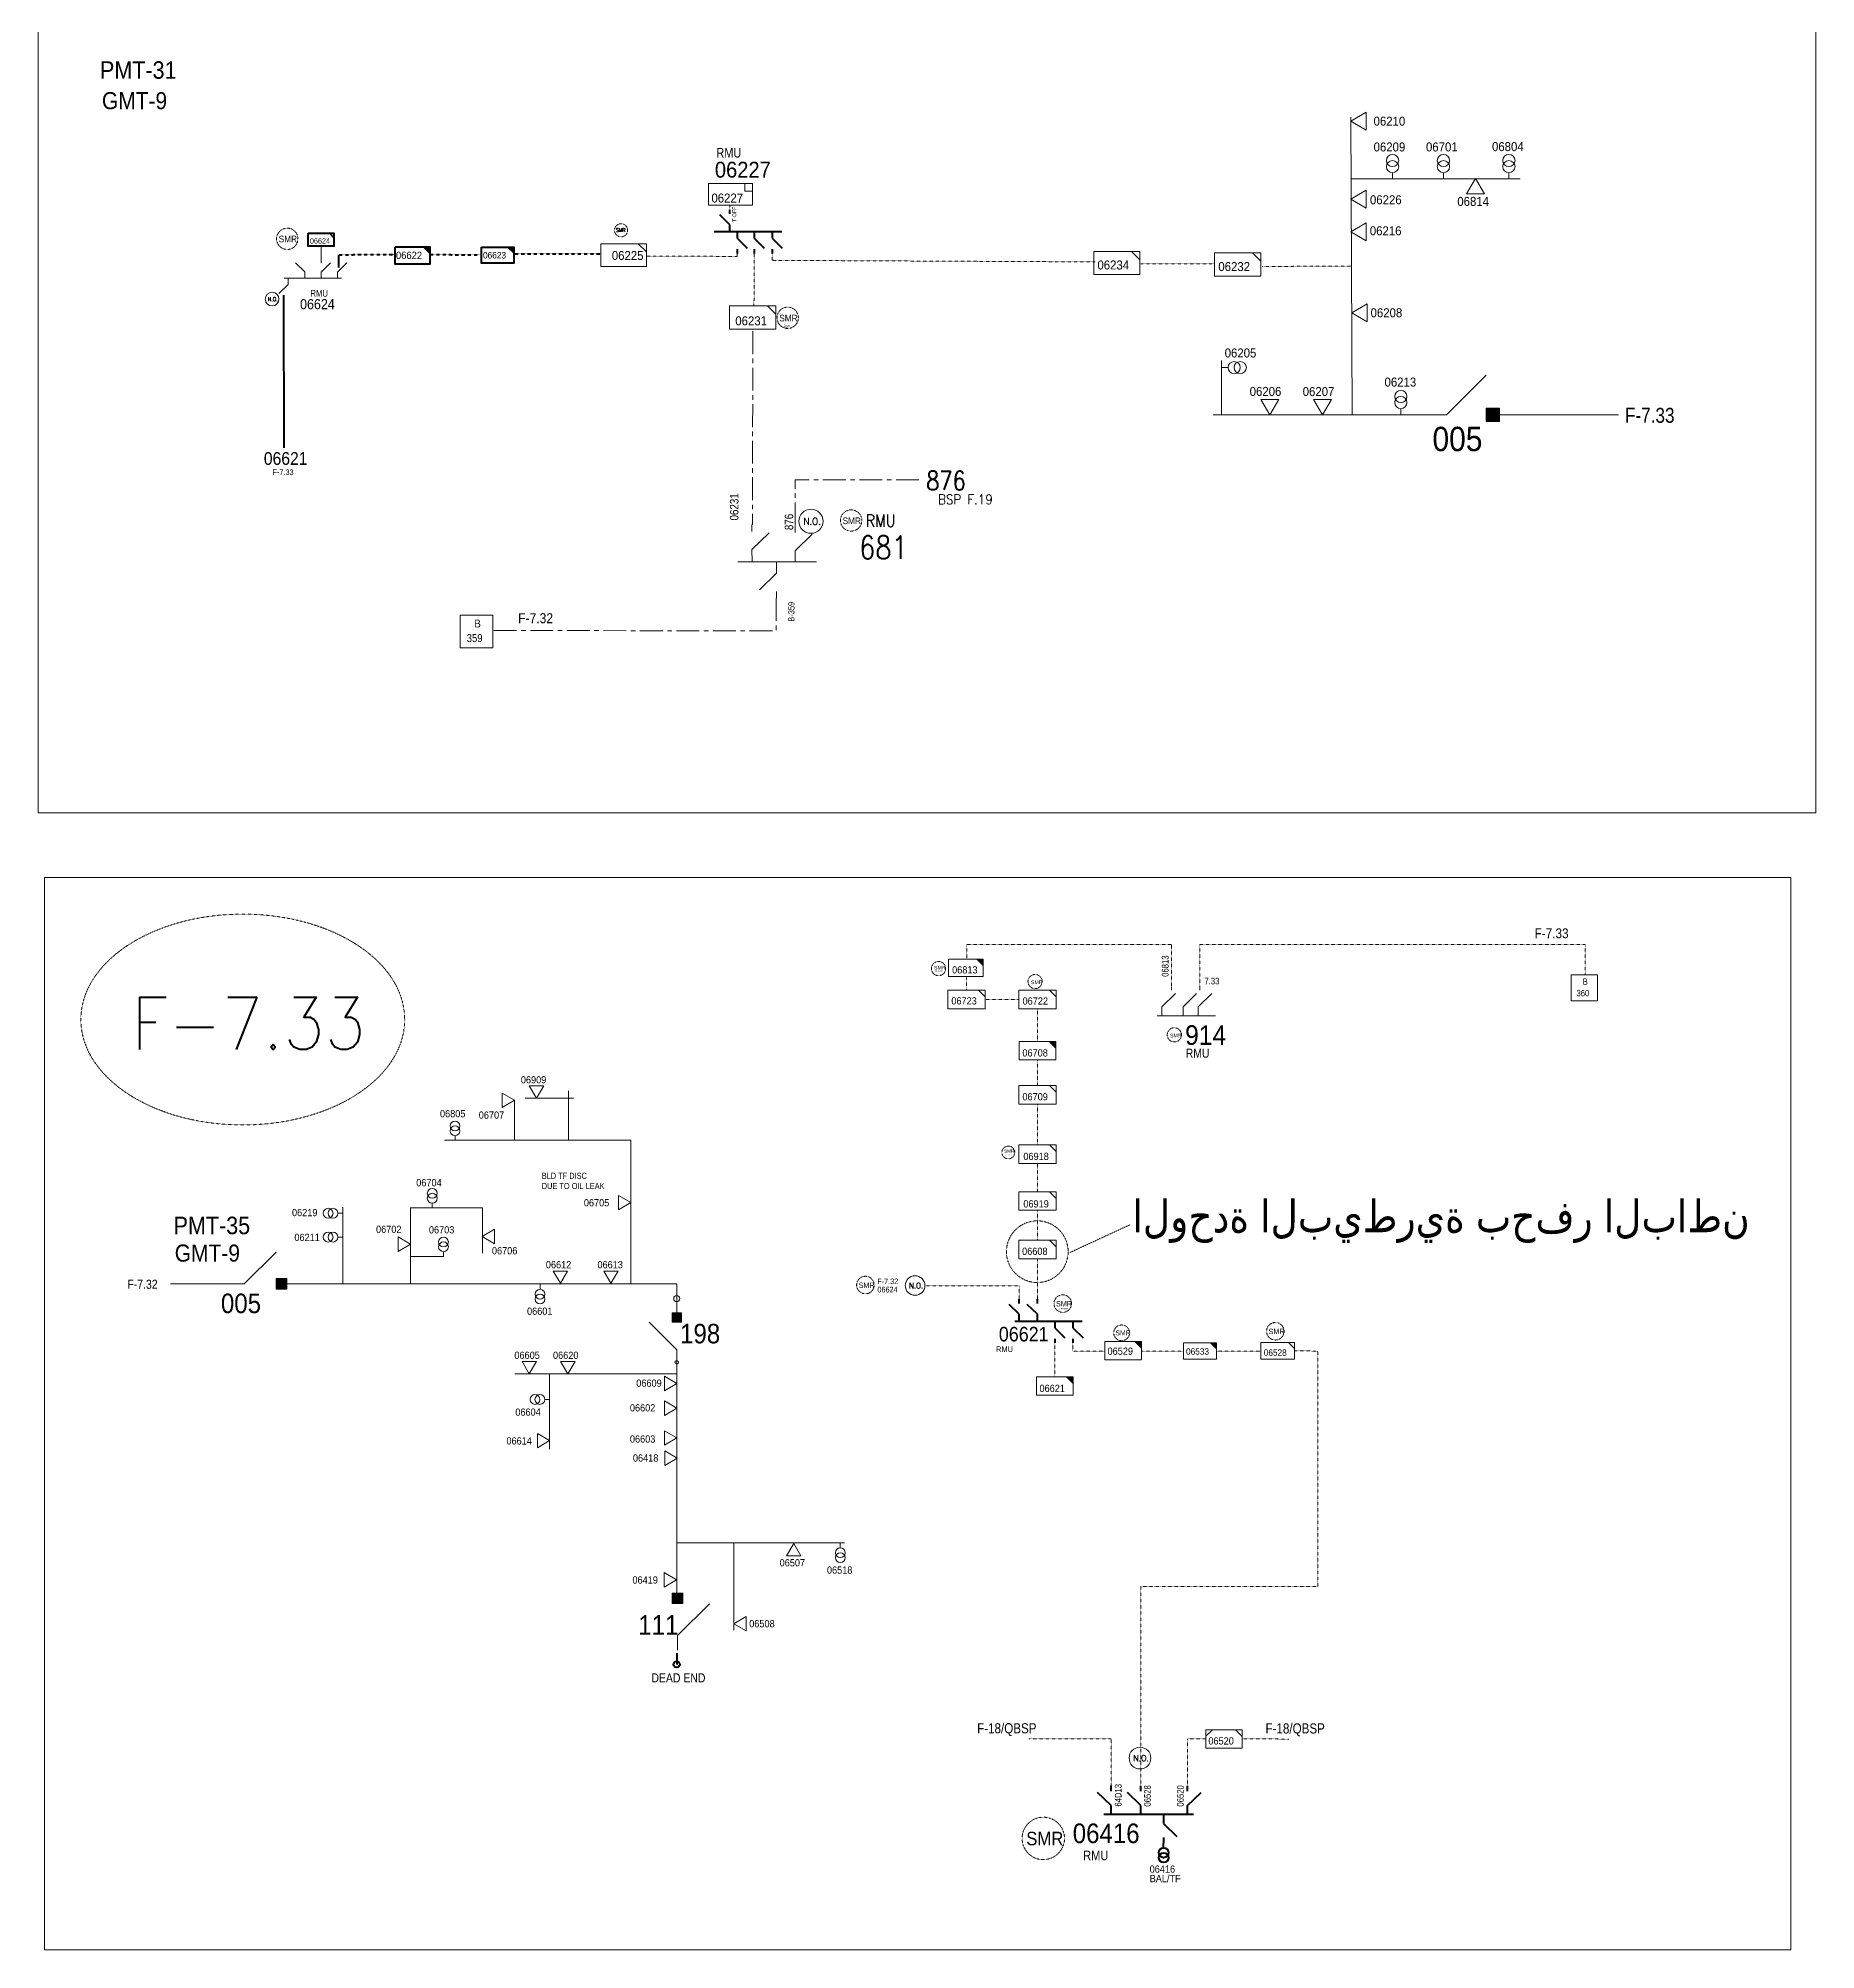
# Model space of a CAD drawing. Header units: metres. Extents: x 65984 to 144644, y -19036 to 23726.
# Drawn here: x 99473 to 100596, y -9809 to -8601 of the extents above; entities that cross this region are included whole.
import ezdxf
from ezdxf.enums import TextEntityAlignment as Align

# ---------------------------------------------------------------- set-up
doc = ezdxf.new("R2010")
doc.units = ezdxf.units.M
doc.header["$MEASUREMENT"] = 0
doc.linetypes.add('( Center )', pattern=[2, 1.25, -0.25, 0.25, -0.25])
doc.linetypes.add('DGN Style 3', pattern=[0.013877, 0, -0.013877])
doc.layers.get('0').update_dxf_attribs({"color": 95, "lineweight": 40})
for name, color, linetype, lineweight in [('ABS', 7, 'Continuous', 40), ('ABS NUMBER', 112, 'Continuous', 30), ('d_eos', 111, 'Continuous', 40), ('d_eos no', 121, 'Continuous', 40), ('d_oh branch', 94, 'Continuous', 40), ('d_switch', 95, 'Continuous', 40), ('d_tf', 1, 'Continuous', 40), ('d_tf no', 6, 'Continuous', 40), ('d_tf_200', 1, 'Continuous', 40), ('d_ug cable', 95, 'Continuous', 40), ('d_unit sub', 7, 'Continuous', 40), ('FDR  1  16', 234, 'Continuous', 40), ('fedr no', 95, 'Continuous', 40), ('GRID STATION  04', 7, 'Continuous', 40), ('Level 37', 7, 'Continuous', 0), ('O H MAIN FEEDER', 4, 'Continuous', 100), ('SW N O', 114, 'Continuous', 30)]:
    doc.layers.add(name, color=color, linetype=linetype, lineweight=lineweight)
doc.styles.add('NASKHF', font='naskhf.shx', dxfattribs={"height": 8})
doc.styles.add('Style-Arial', font='arial.ttf')
doc.styles.add('Style-ENGINEERING', font='ENGINEERING.shx')
doc.styles.add('Style-msdefault', font='msdefault.shx')
doc.styles.add('Style-simplex', font='simplex.shx')
doc.styles.add('Style-STANDARD', font='STANDARD.shx')

# ---------------------------------------------------------------- blocks, each defined once
blk = doc.blocks.new('TF_8')
at = {"color": 0, "linetype": 'ByBlock', "lineweight": -2}
blk.add_line((6.3, 4.95), (9.9, 1.35), dxfattribs=at)
blk.add_3dface([(-10.1, 4.95), (9.9, 4.95), (9.9, -5.05), (-10.1, -5.05)], dxfattribs=at)
blk = doc.blocks.new('TFU_102')
at = {"layer": 'd_tf_200', "color": 30, "linetype": 'Continuous', "lineweight": 13}
blk.add_line((0, 10), (0, 0), dxfattribs=at)
for centre in [(0, 30), (0, 20)]:
    blk.add_circle(centre, 10, dxfattribs=at)
blk = doc.blocks.new('TF3')
at = {"color": 0, "linetype": 'ByBlock', "lineweight": -2}
for p, q in [((11.3, 9), (18.3, 9)), ((18.3, 9), (18.3, 2))]:
    blk.add_line(p, q, dxfattribs=at)
at = {"color": 0, "linetype": 'ByBlock', "lineweight": -2, "flags": 128}
blk.add_lwpolyline([(18.3, 2), (11.3, 2), (11.3, 9)], dxfattribs=at)
at = {"color": 0, "linetype": 'ByBlock', "lineweight": -2}
blk.add_3dface([(-21.7, 9), (18.3, 9), (18.3, -11), (-21.7, -11)], dxfattribs=at)
blk = doc.blocks.new('ABS2_1_1')
at = {"color": 0, "linetype": 'ByBlock', "lineweight": -2, "ltscale": 500}
for q in [(-29900, 43500), (0, 0)]:
    blk.add_line((0, 13600), q, dxfattribs=at)
at = {"color": 0, "linetype": 'ByBlock', "lineweight": -2, "ltscale": 500, "flags": 128}
for points in [[(5000, 43600), (-5000, 43600), (-5000, 53600), (5000, 53600)], [(3791, 49653), (3791, 49653), (3791, 49653)]]:
    blk.add_lwpolyline(points, close=True, dxfattribs=at)
at = {"color": 0, "linetype": 'ByBlock', "lineweight": -2, "ltscale": 500}
for points in [[(5000, 43600), (-5000, 43600), (5000, 53600), (-5000, 53600)], [(3791, 49653), (3791, 49653), (3791, 49653)]]:
    blk.add_solid(points, dxfattribs=at)
blk = doc.blocks.new('TRA1_1059')
at = {"layer": 'd_tf', "color": 30, "linetype": 'Continuous', "lineweight": 13, "ltscale": 0.000522585, "extrusion": (0, 0, -1), "flags": 128}
blk.add_lwpolyline([(-10, -17), (0, 0), (10, -17)], close=True, dxfattribs=at)
blk = doc.blocks.new('TRA1_1058')
at = {"layer": 'd_tf', "color": 30, "linetype": 'Continuous', "lineweight": 13, "ltscale": 0.000522585, "xscale": 1.000046566207834, "yscale": 1.000046566207834, "zscale": 1.000046566207834, "rotation": 180}
blk.add_blockref('TRA1_1059', (0, 0), dxfattribs=at)
blk = doc.blocks.new('TRA1_1061')
at = {"layer": 'd_tf', "color": 30, "linetype": 'Continuous', "lineweight": 13, "ltscale": 0.000522798, "flags": 128}
blk.add_lwpolyline([(10.1, -17), (0.1, 0), (-9.9, -17)], close=True, dxfattribs=at)
blk = doc.blocks.new('TRA1_1060')
at = {"layer": 'd_tf', "color": 30, "linetype": 'Continuous', "lineweight": 13, "ltscale": 0.000522798, "xscale": 1.000046566207833, "yscale": 1.000046566207833, "zscale": 1.000046566207833, "rotation": 180}
blk.add_blockref('TRA1_1061', (0, 0), dxfattribs=at)
blk = doc.blocks.new('TFU_105')
at = {"layer": 'd_tf_200', "color": 98, "linetype": 'Continuous', "lineweight": 13}
blk.add_line((0, 10), (0, 0), dxfattribs=at)
for centre in [(0, 30), (0, 20)]:
    blk.add_circle(centre, 10, dxfattribs=at)
blk = doc.blocks.new('exist.us-1000kva')
at = {"color": 0, "linetype": 'ByBlock', "lineweight": -2, "flags": 128}
blk.add_lwpolyline([(40, 12.9), (32.8, 20), (40, 20)], close=True, dxfattribs=at)
at = {"color": 0, "linetype": 'ByBlock', "lineweight": -2, "extrusion": (0, 0, -1)}
blk.add_solid([(-40, 12.9), (-32.8, 20), (-40, 20)], dxfattribs=at)
at = {"color": 0, "linetype": 'ByBlock', "lineweight": -2, "xscale": 2, "yscale": 2}
blk.add_blockref('TF_8', (20.2, 10.1), dxfattribs=at)
blk = doc.blocks.new('TFU_158')
at = {"layer": 'd_tf_200', "color": 2, "linetype": 'Continuous', "lineweight": 53}
blk.add_line((0, 10), (0, 0), dxfattribs=at)
at = {"layer": 'd_tf_200', "color": 2, "linetype": 'Continuous', "lineweight": 53, "extrusion": (0, 0, -1)}
for centre in [(0, 30), (0, 20)]:
    blk.add_circle(centre, 10, dxfattribs=at)
blk = doc.blocks.new('TRA1_1474')
at = {"layer": 'd_tf', "color": 98, "linetype": 'Continuous', "lineweight": 13, "ltscale": 0.000419795, "flags": 128}
blk.add_lwpolyline([(10, -17), (0, 0), (-10, -17)], close=True, dxfattribs=at)
blk = doc.blocks.new('TRA1_1473')
at = {"layer": 'd_tf', "color": 98, "linetype": 'Continuous', "lineweight": 13, "ltscale": 0.000419795, "xscale": 1.000046566207834, "yscale": 1.000046566207834, "zscale": 1.000046566207834, "rotation": 180}
blk.add_blockref('TRA1_1474', (0, 0), dxfattribs=at)
blk = doc.blocks.new('TRA1_1476')
at = {"layer": 'd_tf', "color": 98, "linetype": 'Continuous', "lineweight": 13, "ltscale": 0.000419966, "flags": 128}
blk.add_lwpolyline([(10, -17), (0, 0), (-10, -17)], close=True, dxfattribs=at)
blk = doc.blocks.new('TRA1_1475')
at = {"layer": 'd_tf', "color": 98, "linetype": 'Continuous', "lineweight": 13, "ltscale": 0.000419966, "xscale": 1.000046566207833, "yscale": 1.000046566207833, "zscale": 1.000046566207833, "rotation": 180}
blk.add_blockref('TRA1_1476', (0, 0), dxfattribs=at)
blk = doc.blocks.new('*U3517')
at = {"layer": 'd_unit sub', "color": 194, "linetype": 'Continuous', "lineweight": 13, "flags": 128}
for points in [[(-9.5, 1.4), (-6.1, 4.7), (-9.5, 4.7)], [(9.5, 1.3), (6, 4.7), (9.5, 4.7)]]:
    blk.add_lwpolyline(points, close=True, dxfattribs=at)
at = {"layer": 'd_unit sub', "color": 194, "linetype": 'Continuous', "lineweight": 13, "xscale": 0.9486633457507596, "yscale": 0.9486633457507596, "zscale": 0.4380515265747434, "rotation": 359.9999999999999}
blk.add_blockref('TF_8', (0.1, 0), dxfattribs=at)
blk = doc.blocks.new('*U893')
at = {"layer": 'SW N O', "color": 3, "lineweight": 13}
blk.add_circle((0, 0), 16.8, dxfattribs=at)
at = {"layer": 'SW N O', "color": 3, "lineweight": 13, "style": 'Style-STANDARD'}
blk.add_text('N.O.', height=9.6, dxfattribs=at).set_placement((1.7, -0.2), align=Align.MIDDLE_CENTER)
blk = doc.blocks.new('*U4135')
at = {"layer": 'd_eos', "color": 2, "linetype": 'Continuous', "lineweight": 13, "ltscale": 0.402748}
for p, q in [((-4.4, 17.3), (-10.8, 23.9)), ((0, 17.3), (-4.4, 17.3)), ((0, 20.2), (0, -20.1)), ((0, 5.6), (4.4, 5.6)), ((4.4, 5.6), (10.8, 12.2)), ((0, -5.8), (4.3, -5.8)), ((4.3, -5.8), (10.7, -12.4)), ((0, -17.3), (4.3, -17.3)), ((4.3, -17.3), (10.7, -23.9))]:
    blk.add_line(p, q, dxfattribs=at)
blk = doc.blocks.new('*U4136')
at = {"layer": 'SW N O', "color": 3, "lineweight": 13, "ltscale": 0.426762}
blk.add_circle((0, 0), 16.8, dxfattribs=at)
at = {"layer": 'SW N O', "color": 3, "lineweight": 13, "style": 'Style-STANDARD'}
blk.add_text('N.O.', height=9.6, dxfattribs=at).set_placement((1.7, -0.2), align=Align.MIDDLE_CENTER)

msp = doc.modelspace()

# ---------------------------------------------------------------- linework, layer by layer
at = {"layer": 'd_eos', "color": 30, "linetype": 'Continuous', "lineweight": 211, "ltscale": 0.669682}
msp.add_line((99909.7, -8712.5), (99909.7, -8709.9), dxfattribs=at)
at = {"layer": 'd_eos', "color": 7, "linetype": 'Continuous', "lineweight": 211, "ltscale": 0.669682}
for p, q in [((99909.7, -8719.3), (99903.3, -8713.1)), ((99909.7, -8723.6), (99909.7, -8719.3)), ((99899.7, -8723.6), (99942.4, -8723.6)), ((99914.2, -8723.6), (99914.2, -8727.9)), ((99914.2, -8727.9), (99920.6, -8734.2)), ((99925, -8723.6), (99925, -8727.9)), ((99925, -8727.9), (99931.4, -8734.2)), ((99936.4, -8723.6), (99936.4, -8727.9)), ((99936.4, -8727.9), (99942.8, -8734.2)), ((99914.2, -8734.8), (99914.2, -8737.4)), ((99925, -8734.8), (99925, -8737.4)), ((99936.4, -8734.8), (99936.4, -8737.4)), ((100092.5, -9401), (100092.5, -9398.4)), ((100104.1, -9401), (100104.1, -9398.4)), ((100114.9, -9423.3), (100114.9, -9425.9)), ((100126.3, -9423.3), (100126.3, -9425.9))]:
    msp.add_line(p, q, dxfattribs=at)
at = {"layer": 'd_eos', "color": 7, "linetype": 'Continuous', "lineweight": 211, "ltscale": 0.574507}
for p, q in [((99662.4, -8738.3), (99662.4, -8746.3)), ((99627.7, -8763.8), (99627.8, -8860.3))]:
    msp.add_line(p, q, dxfattribs=at)
at = {"layer": 'd_eos', "color": 2, "linetype": 'Continuous', "lineweight": 13, "ltscale": 0.982322}
for p, q in [((99923.6, -8913.1), (99923.6, -8908.7)), ((99923.6, -8924.5), (99934.4, -8914.1)), ((99950.9, -8913.8), (99950.9, -8909.5)), ((99950.9, -8925.3), (99961.7, -8914.8)), ((99923.7, -8932.4), (99923.6, -8924.5)), ((99950.9, -8932.4), (99950.9, -8925.3)), ((99914.6, -8932.4), (99964.4, -8932.4)), ((99939.1, -8932.4), (99939.1, -8939.6)), ((99939.1, -8939.6), (99928.3, -8950.1)), ((99939.1, -8951.1), (99939.1, -8955.4))]:
    msp.add_line(p, q, dxfattribs=at)
at = {"layer": 'd_eos', "color": 2, "linetype": 'Continuous', "lineweight": 13, "ltscale": 0.789105}
for p, q in [((100182.6, -9213.5), (100191.3, -9205.1)), ((100196, -9213.5), (100204.6, -9205.1)), ((100205.6, -9213.5), (100214.2, -9205.1)), ((100182.6, -9219.2), (100182.6, -9213.5)), ((100196, -9219.3), (100196, -9213.5)), ((100205.6, -9219.3), (100205.6, -9213.5)), ((100179.7, -9219.3), (100216.4, -9219.3))]:
    msp.add_line(p, q, dxfattribs=at)
at = {"layer": 'd_eos', "color": 7, "linetype": 'Continuous', "lineweight": 13, "ltscale": 0.59304}
for p, q in [((100188.8, -9203.1), (100188.8, -9200.9)), ((100206.6, -9203.1), (100206.6, -9200.9))]:
    msp.add_line(p, q, dxfattribs=at)
at = {"layer": 'd_eos', "color": 2, "linetype": 'Continuous', "lineweight": 211, "ltscale": 0.669682}
for p, q in [((100092.5, -9407.9), (100086.1, -9401.6)), ((100092.5, -9412.2), (100092.5, -9407.9)), ((100104.1, -9407.9), (100097.6, -9401.6)), ((100104.1, -9412.2), (100104.1, -9407.9)), ((100089.7, -9412.2), (100132.3, -9412.2)), ((100114.9, -9412.2), (100114.9, -9416.5)), ((100114.9, -9416.5), (100121.4, -9422.7)), ((100126.3, -9412.2), (100126.3, -9416.5)), ((100126.3, -9416.5), (100132.8, -9422.7))]:
    msp.add_line(p, q, dxfattribs=at)
at = {"layer": 'd_eos', "color": 2, "linetype": 'Continuous', "lineweight": 211, "ltscale": 0.773323}
for p, q in [((100150.5, -9718.3), (100142, -9710.1)), ((100169.4, -9718.3), (100161, -9710.1)), ((100198.9, -9718.3), (100207.4, -9710.1)), ((100202.6, -9723.9), (100145.9, -9723.9)), ((100150.5, -9723.9), (100150.5, -9718.3)), ((100169.4, -9723.9), (100169.4, -9718.3)), ((100183.7, -9723.9), (100183.7, -9729.6)), ((100198.9, -9723.9), (100198.9, -9718.3)), ((100183.7, -9729.6), (100192.1, -9737.8))]:
    msp.add_line(p, q, dxfattribs=at)
at = {"layer": 'd_eos', "color": 7, "linetype": 'Continuous', "lineweight": 211, "ltscale": 0.773323}
for p, q in [((100150.5, -9709.3), (100150.5, -9705.9)), ((100169.4, -9709.3), (100169.4, -9705.8)), ((100198.9, -9709.3), (100198.9, -9705.9)), ((100183.7, -9738.6), (100183.7, -9742))]:
    msp.add_line(p, q, dxfattribs=at)
at = {"layer": 'd_oh branch', "color": 30, "linetype": 'Continuous', "lineweight": 13}
for p, q in [((100302, -8651.3), (100302.9, -8839.4)), ((100409.1, -8690.3), (100302, -8690.3)), ((100220.3, -8805.1), (100220.3, -8839.4))]:
    msp.add_line(p, q, dxfattribs=at)
at = {"layer": 'd_oh branch', "color": 98, "linetype": 'Continuous', "lineweight": 13}
for p, q in [((99773.6, -9297.8), (99773.6, -9272.4)), ((99780.3, -9271.3), (99810.9, -9271.3)), ((99807.6, -9266.7), (99807.6, -9297.8)), ((99729.3, -9297.8), (99847, -9297.8)), ((99847, -9297.8), (99847, -9388.7)), ((99665.1, -9340.1), (99665.1, -9388.7)), ((99707.8, -9340.7), (99707.8, -9388.7)), ((99753.3, -9340.7), (99707.8, -9340.7)), ((99753.3, -9340.7), (99753.3, -9369.3)), ((99728.7, -9371.4), (99707.8, -9371.4)), ((99876.1, -9445.5), (99773.9, -9445.5)), ((99795.8, -9445.5), (99795.8, -9493.2)), ((99982.1, -9552.4), (99876.1, -9552.4)), ((99912.1, -9552.4), (99912.1, -9607.4))]:
    msp.add_line(p, q, dxfattribs=at)
at = {"layer": 'd_ug cable', "color": 30, "linetype": 'DGN Style 3', "lineweight": 13}
for p, q in [((99909.7, -8710.3), (99909.7, -8706.9)), ((99914.2, -8739.3), (99857.1, -8739.2)), ((99914.2, -8739.3), (99914.2, -8736.6)), ((99925, -8737.4), (99924.9, -8770.3)), ((99936.4, -8741.8), (99936.4, -8737.5)), ((99936.5, -8741.8), (100140.5, -8742.8))]:
    msp.add_line(p, q, dxfattribs=at)
at = {"layer": 'd_ug cable', "color": 2, "linetype": 'Continuous', "lineweight": 0}
msp.add_line((99651.4, -8743.4), (99651.4, -8732.8), dxfattribs=at)
at = {"layer": 'd_ug cable', "color": 98, "linetype": 'DGN Style 3', "lineweight": 13}
for p, q in [((100059.1, -9203), (100059.1, -9195.1)), ((100070.9, -9209), (100092.3, -9209)), ((100104.1, -9214.8), (100104.1, -9235.4)), ((100104.1, -9300.8), (100104.1, -9275)), ((100104.1, -9330.4), (100104.1, -9312.5)), ((100104.1, -9398.4), (100104.1, -9372.8)), ((100114.9, -9425.9), (100114.9, -9447.4)), ((100196.3, -9431.1), (100169.5, -9431.1)), ((100245.2, -9431.1), (100217.2, -9431.1))]:
    msp.add_line(p, q, dxfattribs=at)
at = {"layer": 'd_ug cable', "color": 2, "linetype": 'DGN Style 3', "lineweight": 13}
msp.add_line((100124.4, -9368.9), (100162.7, -9351.2), dxfattribs=at)
at = {"layer": 'd_ug cable', "color": 30, "linetype": 'DGN Style 3', "lineweight": 100, "flags": 128}
for points in [[(99662.5, -8738.3), (99698.5, -8738)], [(99720, -8738.1), (99752.8, -8738.4)], [(99773.1, -8737.7), (99828.1, -8737.7)]]:
    msp.add_lwpolyline(points, dxfattribs=at)
at = {"layer": 'd_ug cable', "color": 30, "linetype": 'DGN Style 3', "lineweight": 13, "flags": 128}
for points in [[(100215.5, -8744.1), (100169.3, -8744.1)], [(100302.5, -8745.4), (100246, -8745.7)]]:
    msp.add_lwpolyline(points, dxfattribs=at)
at = {"layer": 'd_ug cable', "color": 98, "linetype": 'DGN Style 3', "lineweight": 13, "flags": 128}
for points in [[(100059.4, -9183.3), (100059.4, -9174.2), (100188.8, -9174.2), (100188.8, -9200.9)], [(100450.1, -9193.3), (100450.1, -9174.2), (100206.6, -9174.2), (100206.6, -9200.9)], [(100104.1, -9263.2), (100104.1, -9247)], [(100104.1, -9342.1), (100104.1, -9361.1)], [(100033.4, -9389.8), (100092.5, -9389.8), (100092.5, -9398.4)], [(100126.3, -9425.9), (100126.3, -9431.1), (100146.2, -9431.1)], [(100266.5, -9431), (100281.1, -9431.1), (100281.1, -9580), (100169.4, -9580), (100169.4, -9705.8)]]:
    msp.add_lwpolyline(points, dxfattribs=at)
at = {"layer": 'd_ug cable', "color": 194, "linetype": 'DGN Style 3', "lineweight": 13, "flags": 128}
for points in [[(100098.6, -9676.2), (100150.5, -9676.2), (100150.5, -9705.9)], [(100198.9, -9705.9), (100198.9, -9676.2), (100210.7, -9676.2)], [(100262.8, -9676.3), (100233.4, -9676.2)]]:
    msp.add_lwpolyline(points, dxfattribs=at)
at = {"layer": 'd_ug cable', "color": 2, "linetype": 'DGN Style 3', "lineweight": 13}
for centre, radius in [((99630, -8728.2), 6.74), ((99840.9, -8722.8), 4.14), ((99946.2, -8778.1), 6.74), ((99986.3, -8906.2), 6.74), ((100103.9, -9368.3), 19.5)]:
    msp.add_circle(centre, radius, dxfattribs=at)
at = {"layer": 'd_ug cable', "color": 1, "linetype": 'DGN Style 3', "lineweight": 13}
for centre, radius in [((100041.5, -9189.4), 4.49), ((100102.5, -9197.6), 4.49), ((100190.5, -9231.3), 4.49), ((100085.6, -9305.6), 4.04), ((99995.3, -9389.4), 5.54), ((100120, -9401.1), 5.54), ((100157.2, -9419.6), 4.98), ((100254.3, -9418.6), 5.54), ((100107.7, -9739.1), 13.4)]:
    msp.add_circle(centre, radius, dxfattribs=at)
at = {"layer": 'FDR  1  16', "color": 30, "linetype": '( Center )', "lineweight": 13, "ltscale": 11.541555, "flags": 128}
for points in [[(99924.2, -8786.6), (99924.2, -8786.6), (99923.9, -8909)], [(99950.9, -8909.2), (99950.9, -8880.6), (100030.8, -8880.6)], [(99939, -8955.3), (99939, -8975.9), (99759.5, -8975.8)]]:
    msp.add_lwpolyline(points, dxfattribs=at)
at = {"layer": 'fedr no', "color": 82, "linetype": 'DGN Style 3', "lineweight": 13, "true_color": 0x1dc70e}
msp.add_ellipse((99601.9, -9221.6), major_axis=(102.3, 0), ratio=0.651175, dxfattribs=at)
at = {"layer": 'GRID STATION  04', "color": 121, "linetype": 'Continuous', "lineweight": 13, "ltscale": 0.742877, "flags": 128}
msp.add_lwpolyline([(99739.3, -8986.6), (99739.3, -8966), (99759.9, -8966), (99759.9, -8986.6)], close=True, dxfattribs=at)
at = {"layer": 'GRID STATION  04', "color": 126, "linetype": 'Continuous', "lineweight": 13, "ltscale": 0.596758, "flags": 128}
msp.add_lwpolyline([(100441.3, -9209.8), (100441.3, -9193.3), (100457.9, -9193.3), (100457.9, -9209.8)], close=True, dxfattribs=at)
at = {"layer": 'O H MAIN FEEDER', "color": 30, "lineweight": 13, "ltscale": 0.751437}
msp.add_line((100352.1, -8839.4), (100215.1, -8839.4), dxfattribs=at)
at = {"layer": 'O H MAIN FEEDER', "color": 98, "lineweight": 13, "ltscale": 0.751437}
msp.add_line((100471.2, -8839.4), (100395, -8839.4), dxfattribs=at)
at = {"layer": 'O H MAIN FEEDER', "color": 30, "lineweight": 13, "ltscale": 0.603634}
msp.add_line((99593.7, -9388.7), (99556.2, -9388.7), dxfattribs=at)
at = {"layer": 'O H MAIN FEEDER', "color": 98, "lineweight": 13, "ltscale": 0.603634}
for p, q in [((99876.1, -9388.7), (99629.1, -9388.7)), ((99876.1, -9388.7), (99876.1, -9407.1)), ((99876.1, -9436.7), (99876.1, -9585.9))]:
    msp.add_line(p, q, dxfattribs=at)
at = {"layer": 'O H MAIN FEEDER', "color": 194, "lineweight": 211, "ltscale": 0.439475}
msp.add_line((99876.1, -9622), (99876.2, -9629.1), dxfattribs=at)
at = {"layer": 'O H MAIN FEEDER', "color": 140, "linetype": 'Continuous', "lineweight": 13, "flags": 128}
for points in [[(99472.7, -8432.3), (100595.8, -8432.3), (100595.8, -9091), (99472.7, -9091)], [(99476.7, -9131.8), (100580.1, -9131.8), (100580.1, -9809.5), (99476.7, -9809.5)]]:
    msp.add_lwpolyline(points, close=True, dxfattribs=at)
at = {"layer": 'O H MAIN FEEDER', "color": 98, "lineweight": 13, "ltscale": 0.603634}
for centre, radius in [((99876.1, -9397.9), 1.94), ((99876.1, -9438.2), 1.12)]:
    msp.add_circle(centre, radius, dxfattribs=at)
at = {"layer": 'O H MAIN FEEDER', "color": 194, "lineweight": 211, "ltscale": 0.439475}
msp.add_circle((99876.1, -9629.1), 1.98, dxfattribs=at)

# ---------------------------------------------------------------- block references
at = {"layer": 'ABS', "color": 7, "linetype": 'Continuous', "lineweight": 13, "ltscale": 1.250918, "xscale": 0.0008381161957302411, "yscale": 0.0008381161957302411, "zscale": 0.0005550272940633307, "rotation": 269.9999999999998}
msp.add_blockref('ABS2_1_1', (100351, -8839.4), dxfattribs=at)
at = {"layer": 'ABS', "color": 7, "linetype": 'Continuous', "lineweight": 13, "ltscale": 1.00487, "xscale": 0.0006732635886361935, "zscale": 0.0004458566362227748}
for p, yscale, rotation in [((99593.7, -9388.7), 0.0006732635886361935, 269.9999999999998), ((99876.6, -9620.1), -0.0006732635886361943, 180.0000000000002)]:
    msp.add_blockref('ABS2_1_1', p, dxfattribs=dict(at, yscale=yscale, rotation=rotation))
at = {"layer": 'ABS', "color": 7, "linetype": 'Continuous', "lineweight": 13, "ltscale": 0.913294, "xscale": 0.0005812297534579356, "yscale": 0.0005812297534579356, "zscale": 0.0004458566362227748, "rotation": 359.9999999999998}
msp.add_blockref('ABS2_1_1', (99876.1, -9438.2), dxfattribs=at)
at = {"layer": 'd_eos', "color": 2, "linetype": 'Continuous', "lineweight": 13, "ltscale": 0.402748, "xscale": 0.9, "yscale": 0.9, "zscale": 0.9, "rotation": 90}
msp.add_blockref('*U4135', (99646.2, -8753.1), dxfattribs=at)
at = {"layer": 'd_tf', "color": 30, "linetype": 'Continuous', "lineweight": 13, "ltscale": 0.000522585, "extrusion": (0, 0, -1), "xscale": 0.5693805196738561, "yscale": 0.5693805196738561, "zscale": 0.5693805196738561, "rotation": 89.99999999999997}
msp.add_blockref('TRA1_1058', (-100302, -8653.8), dxfattribs=at)
at = {"layer": 'd_tf', "color": 30, "linetype": 'Continuous', "lineweight": 13, "ltscale": 0.000522798, "xscale": 0.5693805196738561, "yscale": 0.5693805196738561, "zscale": 0.5693805196738561}
for p, rotation in [((100302.1, -8703.3), 269.9999999999999), ((100302.1, -8723.9), 269.9999999999999), ((100302.7, -8775), 269.9999999999999), ((100250.8, -8839.4), 359.9999999999999), ((100284.2, -8839.4), 359.9999999999999)]:
    msp.add_blockref('TRA1_1060', p, dxfattribs=dict(at, rotation=rotation))
at = {"layer": 'd_tf', "color": 30, "linetype": 'Continuous', "lineweight": 13, "ltscale": 0.000522798, "extrusion": (0, 0, -1), "xscale": 0.5693805196738561, "yscale": 0.5693805196738561, "zscale": 0.5693805196738561, "rotation": 180}
msp.add_blockref('TRA1_1060', (-100380.8, -8690.1), dxfattribs=at)
at = {"layer": 'd_tf', "color": 98, "linetype": 'Continuous', "lineweight": 13, "ltscale": 0.000419966, "xscale": 0.4573866653908993, "yscale": 0.4573866653908993, "zscale": 0.4573866653908993}
for p in [(99787.5, -9271.3), (99782.9, -9445.4), (99807.3, -9445.4)]:
    msp.add_blockref('TRA1_1475', p, dxfattribs=at)
at = {"layer": 'd_tf', "color": 98, "linetype": 'Continuous', "lineweight": 13, "ltscale": 0.000419795, "xscale": 0.4573866653908993, "yscale": 0.4573866653908993, "zscale": 0.4573866653908993, "rotation": 89.99999999999997}
for p in [(99773.6, -9272.6), (99847, -9337.3), (99707.8, -9363.6), (99876.2, -9467.2), (99876.2, -9486), (99795.8, -9487.7), (99876.4, -9498.8)]:
    msp.add_blockref('TRA1_1473', p, dxfattribs=at)
at = {"layer": 'd_tf', "color": 98, "linetype": 'Continuous', "lineweight": 13, "ltscale": 0.000419795, "extrusion": (0, 0, -1), "xscale": 0.4573866653908993, "yscale": 0.4573866653908993, "zscale": 0.4573866653908993}
for p, rotation in [((-99753.1, -9358.7), 89.99999999999997), ((-99876.1, -9451.6), 269.9999999999999)]:
    msp.add_blockref('TRA1_1473', p, dxfattribs=dict(at, rotation=rotation))
at = {"layer": 'd_tf', "color": 98, "linetype": 'Continuous', "lineweight": 13, "ltscale": 0.000419966, "extrusion": (0, 0, -1), "xscale": 0.4573866653908993, "yscale": 0.4573866653908993, "zscale": 0.4573866653908993}
for p, rotation in [((-99802.6, -9388.3), 359.9999999999999), ((-99834.5, -9388.3), 359.9999999999999), ((-99912.1, -9603.4), 89.99999999999997)]:
    msp.add_blockref('TRA1_1475', p, dxfattribs=dict(at, rotation=rotation))
at = {"layer": 'd_tf', "color": 98, "linetype": 'Continuous', "lineweight": 13, "ltscale": 0.000419966, "xscale": 0.4573866653908993, "yscale": 0.4573866653908993, "zscale": 0.4573866653908993}
for p, rotation in [((99950, -9552.8), 179.9999999999999), ((99875.9, -9575.7), 89.99999999999997)]:
    msp.add_blockref('TRA1_1475', p, dxfattribs=dict(at, rotation=rotation))
at = {"layer": 'd_tf_200', "color": 30, "linetype": 'Continuous', "lineweight": 13, "xscale": 0.3847165673472002, "yscale": 0.3847165673472002, "zscale": 0.3847165673472002}
for p, rotation in [((100328.4, -8690.3), 359.9999999999999), ((100360.5, -8690.3), 359.9999999999999), ((100401.9, -8690.3), 359.9999999999999), ((100220.6, -8809.6), 270.0000000008021)]:
    msp.add_blockref('TFU_102', p, dxfattribs=dict(at, rotation=rotation))
at = {"layer": 'd_tf_200', "color": 30, "linetype": 'Continuous', "lineweight": 13, "extrusion": (0, 0, -1), "xscale": 0.3847165673472002, "yscale": 0.3847165673472002, "zscale": 0.3847165673472002, "rotation": 359.9999999999999}
msp.add_blockref('TFU_102', (-100333.6, -8839.4), dxfattribs=at)
at = {"layer": 'd_tf_200', "color": 98, "linetype": 'Continuous', "lineweight": 13, "xscale": 0.3090450441830401, "yscale": 0.3090450441830401, "zscale": 0.3090450441830401}
for p, rotation in [((99736, -9298.1), 359.9999999999999), ((99721.6, -9340.7), 359.9999999999999), ((99728.7, -9371.4), 359.9999999999999), ((99795.8, -9461.7), 89.99999999999987), ((99979.4, -9552.4), 179.9999999999997)]:
    msp.add_blockref('TFU_105', p, dxfattribs=dict(at, rotation=rotation))
at = {"layer": 'd_tf_200', "color": 98, "linetype": 'Continuous', "lineweight": 13, "extrusion": (0, 0, -1), "xscale": 0.3090450441830401, "yscale": 0.3090450441830401, "zscale": 0.3090450441830401}
for p, rotation in [((-99665.1, -9344), 269.9999999999999), ((-99665.1, -9359.1), 269.9999999999999), ((-99789.7, -9389), 179.9999999999999)]:
    msp.add_blockref('TFU_105', p, dxfattribs=dict(at, rotation=rotation))
at = {"layer": 'd_tf_200', "color": 2, "linetype": 'Continuous', "lineweight": 53, "extrusion": (0, 0, -1), "xscale": 0.3090450441830401, "yscale": 0.3090450441830401, "zscale": 0.3090450441830401, "rotation": 179.9999999999999}
msp.add_blockref('TFU_158', (-100183.7, -9742), dxfattribs=at)
at = {"layer": 'd_unit sub', "color": 30, "linetype": 'Continuous', "lineweight": 13, "rotation": 359.9999999999999}
for name, p, xscale, yscale, zscale in [('TF3', (99911.2, -8699.4), 0.69248982122496, 0.69248982122496, 0.200171321436299), ('TF_8', (100154.3, -8743.4), 1.46192295591936, 1.46192295591936, 0.6567300572057064), ('TF_8', (100230.7, -8744.4), 1.46192295591936, 1.46192295591936, 0.6567300572057064)]:
    msp.add_blockref(name, p, dxfattribs=dict(at, xscale=xscale, yscale=yscale, zscale=zscale))
at = {"layer": 'd_unit sub', "color": 2, "linetype": 'Continuous', "lineweight": 40, "xscale": 0.81, "yscale": 0.81, "zscale": 0.3840860399909141, "rotation": 359.9999999999999}
msp.add_blockref('TF_8', (99651.5, -8728.7), dxfattribs=at)
at = {"layer": 'd_unit sub', "color": 30, "linetype": 'Continuous', "lineweight": 40, "zscale": 0.3840860399909141, "rotation": 359.9999999999999}
for p, xscale, yscale in [((99698.2, -8744.2), 0.5482294639092288, 0.5482294639092288), ((99752.7, -8743.6), 0.5093312632918242, 0.5093312632918242)]:
    msp.add_blockref('exist.us-1000kva', p, dxfattribs=dict(at, xscale=xscale, yscale=yscale))
at = {"layer": 'd_unit sub', "color": 2, "linetype": 'Continuous', "lineweight": 13, "xscale": 1.43356386006982, "yscale": 1.43356386006982, "zscale": 0.6567300572057064}
msp.add_blockref('TF_8', (99842.7, -8738.4), dxfattribs=at)
at = {"layer": 'd_unit sub', "color": 2, "linetype": 'Continuous', "lineweight": 13, "rotation": 359.9999999999999}
for name, p, xscale, yscale, zscale in [('TF_8', (99924.3, -8777.9), 1.46192295591936, 1.46192295591936, 0.6567300572057064), ('exist.us-1000kva', (100047.8, -9194.4), 0.5486867557524299, 0.5486867557524299, 0.5275550542181376), ('TF_8', (100104.2, -9208.9), 1.174371167895552, 1.174371167895552, 0.5275550542181376), ('TF_8', (100104.2, -9306.6), 1.174371167895552, 1.174371167895552, 0.5275550542181376), ('exist.us-1000kva', (100146.6, -9436.6), 0.5782736967471304, 0.5782736967471304, 0.5275550542181376), ('TF_8', (100255.9, -9431), 1.056934051105997, 1.056934051105997, 0.4747995487963239)]:
    msp.add_blockref(name, p, dxfattribs=dict(at, xscale=xscale, yscale=yscale, zscale=zscale))
at = {"layer": 'd_unit sub', "color": 98, "linetype": 'Continuous', "lineweight": 13, "rotation": 359.9999999999999}
for name, p, xscale, yscale, zscale in [('TF_8', (100059.3, -9208.8), 1.174371167895552, 1.174371167895552, 0.5275550542181376), ('exist.us-1000kva', (100092.5, -9247), 0.5782736967471304, 0.5782736967471304, 0.5275550542181376), ('TF_8', (100104.2, -9269.1), 1.174371167895552, 1.174371167895552, 0.5275550542181376), ('TF_8', (100104.2, -9336.2), 1.174371167895552, 1.174371167895552, 0.5275550542181376), ('TF_8', (100104.2, -9366.9), 1.174371167895552, 1.174371167895552, 0.5275550542181376), ('exist.us-1000kva', (100196.3, -9436.3), 0.5204463270724173, 0.5204463270724173, 0.4747995487963239), ('exist.us-1000kva', (100103.4, -9459), 0.5782736967471304, 0.5782736967471304, 0.5275550542181376)]:
    msp.add_blockref(name, p, dxfattribs=dict(at, xscale=xscale, yscale=yscale, zscale=zscale))
at = {"layer": 'd_unit sub', "color": 194, "linetype": 'Continuous', "lineweight": 13, "xscale": 1.204321916974583, "yscale": 1.204321916974583, "zscale": 1.204321916974583}
msp.add_blockref('*U3517', (100221.9, -9676.2), dxfattribs=at)
at = {"layer": 'SW N O', "color": 3, "lineweight": 13}
for name, p, xscale, yscale, zscale in [('*U4136', (99620.4, -8766.3), 0.2591044097360624, 0.2591044097360624, 0.2591044097360624), ('*U893', (99960.9, -8906.7), 0.4540724445717621, 0.4540724445717621, 0.4540724445717621), ('*U893', (100026.7, -9389.7), 0.3677986801031273, 0.3677986801031273, 0.3677986801031273), ('*U893', (100168.8, -9688.3), 0.4086652001145859, 0.4086652001145859, 0.4086652001145859)]:
    msp.add_blockref(name, p, dxfattribs=dict(at, xscale=xscale, yscale=yscale, zscale=zscale))

# ---------------------------------------------------------------- texts
at = {"layer": 'ABS NUMBER', "color": 7, "lineweight": 13, "style": 'Style-Arial', "width": 0.88}
for s, height, p in [('005', 15.39, (100353.6, -8847)), ('005', 12.36, (99588.1, -9394.8)), ('198', 12.36, (99878.2, -9413.9)), ('111', 12.36, (99851.8, -9598))]:
    msp.add_text(s, height=height, dxfattribs=at).set_placement(p, align=Align.TOP_LEFT)
at = {"layer": 'd_eos no', "color": 7, "linetype": 'Continuous', "lineweight": 13, "style": 'Style-Arial', "width": 0.88}
for s, height, p in [('PMT-31', 11.06, (99511.7, -8616)), ('GMT-9', 10.78, (99512.9, -8635.5)), ('الوحدة البيطرية بحفر الباطن', 20.48, (100164, -9335.5)), ('PMT-35', 11.06, (99558.2, -9346.2)), ('GMT-9', 10.78, (99558.9, -9363.8))]:
    msp.add_text(s, height=height, dxfattribs=at).set_placement(p, align=Align.TOP_LEFT)
at = {"layer": 'd_eos no', "color": 2, "linetype": 'Continuous', "lineweight": 13, "ltscale": 0.9, "style": 'Style-Arial', "width": 0.88}
msp.add_text('06624', height=6.41, dxfattribs=at).set_placement((99638.1, -8766.3), align=Align.TOP_LEFT)
at = {"layer": 'd_eos no', "color": 2, "linetype": 'Continuous', "lineweight": 13, "style": 'Style-Arial', "width": 0.9}
msp.add_text('914', height=12.36, rotation=0.0075, dxfattribs=at).set_placement((100197.3, -9237.6))
at = {"layer": 'd_eos no', "color": 2, "linetype": 'Continuous', "lineweight": 140, "style": 'Style-Arial', "width": 0.88}
for s, height, p in [('06621', 9.2, (100079.6, -9415.8)), ('06416', 12.36, (100126.3, -9729.7))]:
    msp.add_text(s, height=height, dxfattribs=at).set_placement(p, align=Align.TOP_LEFT)
at = {"layer": 'd_eos no', "color": 7, "linetype": 'Continuous', "lineweight": 13, "ltscale": 1.084843, "insert": (99615.2, -8863), "char_height": 8.075, "width": 48.751, "attachment_point": 1, "style": 'NASKHF'}
msp.add_mtext('\\fArial|b0|i0|c178178|p39;\\H1x;\\W0.88;06621', dxfattribs=at)
at = {"layer": 'd_switch', "color": 2, "linetype": 'Continuous', "lineweight": 13, "style": 'Style-msdefault', "width": 0.9}
for s, height, p in [('F-7.33', 3.52, (99620.7, -8873.9)), ('F-7.32', 6.34, (99775.9, -8964.8)), ('F-7.33', 6.18, (100418.1, -9164)), ('F-7.32', 3.5, (100002.8, -9385.3))]:
    msp.add_text(s, height=height, dxfattribs=at).set_placement(p, align=Align.TOP_LEFT)
at = {"layer": 'd_switch', "color": 154, "linetype": 'Continuous', "lineweight": 30, "style": 'Style-ENGINEERING', "width": 0.857143}
for s, p in [('64D13', (100152.9, -9719)), ('06528', (100171.4, -9719)), ('06520', (100192.2, -9719))]:
    msp.add_text(s, height=4.24, rotation=90, dxfattribs=at).set_placement(p, align=Align.TOP_LEFT)
at = {"layer": 'd_switch', "color": 2, "linetype": 'Continuous', "lineweight": 13, "insert": (99790.8, -9318.4), "char_height": 3.878, "attachment_point": 1, "style": 'NASKHF'}
msp.add_mtext('\\Fmsdefault;\\H1x;\\W0.9;BLD TF DISC\\PDUE TO OIL LEAK ', dxfattribs=at)
at = {"layer": 'd_tf no', "color": 30, "linetype": 'Continuous', "lineweight": 13, "style": 'Style-msdefault', "width": 0.945946}
msp.add_text('06210', height=5.69, dxfattribs=at).set_placement((100336.4, -8651), align=Align.TOP_RIGHT)
for s, p in [('06209', (100316.4, -8667.3)), ('06701', (100349.5, -8667.3)), ('06804', (100391.2, -8667.1)), ('06227', (99898, -8699.6)), ('06226', (100314.1, -8700.7)), ('06216', (100314, -8720.3)), ('06234', (100141.9, -8741.9)), ('06232', (100218.3, -8742.9)), ('06208', (100314.5, -8772.1)), ('06205', (100222.3, -8797.5)), ('06206', (100238.1, -8821.8)), ('06207', (100271.6, -8821.9))]:
    msp.add_text(s, height=5.69, dxfattribs=at).set_placement(p, align=Align.TOP_LEFT)
at = {"layer": 'd_tf no', "color": 7, "linetype": 'Continuous', "lineweight": 13, "style": 'Style-msdefault', "width": 0.945946}
msp.add_text('06227', height=10.04, dxfattribs=at).set_placement((99900.2, -8679.5), align=Align.TOP_LEFT)
at = {"layer": 'd_tf no', "color": 30, "linetype": 'Continuous', "lineweight": 13, "style": 'Style-msdefault', "width": 0.945946}
for s, p in [('06814', (100369.3, -8707.4)), ('06213', (100323.3, -8821.6))]:
    msp.add_text(s, height=5.69, dxfattribs=at).set_placement(p)
at = {"layer": 'd_tf no', "color": 2, "linetype": 'Continuous', "lineweight": 40, "style": 'Style-msdefault', "width": 0.945946}
msp.add_text('06624', height=3.33, dxfattribs=at).set_placement((99644.3, -8727.9), align=Align.TOP_LEFT)
at = {"layer": 'd_tf no', "color": 30, "linetype": 'Continuous', "lineweight": 40, "style": 'Style-msdefault', "width": 0.945946}
for s, height, p in [('06622', 4.69, (99698.7, -8736.3)), ('06623', 4.14, (99753.7, -8736.5))]:
    msp.add_text(s, height=height, dxfattribs=at).set_placement(p, align=Align.TOP_LEFT)
at = {"layer": 'd_tf no', "color": 2, "linetype": 'Continuous', "lineweight": 13, "style": 'Style-msdefault', "width": 0.945946}
msp.add_text('06225', height=5.69, dxfattribs=at).set_placement((99855.1, -8735.9), align=Align.TOP_RIGHT)
for s, height, p in [('06231', 5.69, (99913.1, -8777.2)), ('06722', 4.57, (100094.6, -9207.6)), ('06918', 4.57, (100095.1, -9305.8))]:
    msp.add_text(s, height=height, dxfattribs=at).set_placement(p, align=Align.TOP_LEFT)
at = {"layer": 'd_tf no', "color": 121, "linetype": 'Continuous', "lineweight": 13, "style": 'Style-msdefault', "width": 0.945946}
for s, height, p in [('06813', 4.57, (100050.1, -9187.9)), ('06529', 4.57, (100148.3, -9428.9)), ('06528', 4.12, (100247, -9430))]:
    msp.add_text(s, height=height, dxfattribs=at).set_placement(p, align=Align.TOP_LEFT)
at = {"layer": 'd_tf no', "color": 98, "linetype": 'Continuous', "lineweight": 13, "style": 'Style-msdefault', "width": 0.945946}
for s, height, p in [('06723', 4.57, (100049.6, -9207.5)), ('06708', 4.57, (100094.5, -9240.4)), ('06909', 4.57, (99777.6, -9257.4)), ('06709', 4.57, (100094.5, -9268.1)), ('06805', 4.57, (99726.5, -9278.8)), ('06707', 4.57, (99751, -9279.7)), ('06704', 4.57, (99711.5, -9322.4)), ('06705', 4.57, (99817.4, -9335.1)), ('06919', 4.57, (100095.1, -9335.8)), ('06219', 4.57, (99633, -9341.3)), ('06211', 4.57, (99634.5, -9357)), ('06702', 4.57, (99686.1, -9351.9)), ('06703', 4.57, (99719.5, -9352.2)), ('06608', 4.57, (100094.3, -9365.8)), ('06605', 4.57, (99773.5, -9431.5)), ('06620', 4.57, (99797.9, -9431.5)), ('06533', 4.12, (100197.9, -9429.3)), ('06621', 4.57, (100105.3, -9452.4)), ('06604', 4.57, (99774.1, -9467.4)), ('06602', 4.57, (99846.5, -9464.7)), ('06614', 4.57, (99768.5, -9485.6)), ('06603', 4.57, (99846.5, -9484.4)), ('06418', 4.57, (99848.4, -9496.4)), ('06507', 4.57, (99941.1, -9562.6)), ('06419', 4.57, (99848.1, -9573.5)), ('06508', 4.57, (99921.9, -9601.1))]:
    msp.add_text(s, height=height, dxfattribs=at).set_placement(p, align=Align.TOP_LEFT)
for s, p in [('06706', (99775.4, -9365.4)), ('06609', (99866.6, -9449.1))]:
    msp.add_text(s, height=4.57, dxfattribs=at).set_placement(p, align=Align.TOP_RIGHT)
for s, p in [('06612', (99793.4, -9378.8)), ('06613', (99826, -9378.8)), ('06601', (99781.5, -9408.2)), ('06518', (99971, -9571.8))]:
    msp.add_text(s, height=4.57, dxfattribs=at).set_placement(p)
at = {"layer": 'd_tf no', "color": 194, "linetype": 'Continuous', "lineweight": 13, "style": 'Style-msdefault', "width": 0.945946}
msp.add_text('06520', height=4.57, dxfattribs=at).set_placement((100212, -9675.2), align=Align.TOP_LEFT)
at = {"layer": 'd_tf no', "color": 7, "linetype": 'Continuous', "lineweight": 40, "style": 'Style-msdefault', "width": 0.945946}
for s, p in [('06416', (100174.9, -9756.2)), ('BAL/TF', (100174.9, -9762.2))]:
    msp.add_text(s, height=4.57, dxfattribs=at).set_placement(p, align=Align.TOP_LEFT)
at = {"layer": 'd_tf no', "color": 1, "linetype": 'Continuous', "lineweight": 40, "ltscale": 0.729, "insert": (99840.7, -8722.7), "char_height": 2.379, "attachment_point": 5, "line_spacing_factor": 1.2, "style": 'Style-STANDARD'}
msp.add_mtext('\\H1x;\\W0.909091;SMR\\P', dxfattribs=at)
at = {"layer": 'd_tf no', "color": 1, "lineweight": 13, "char_height": 4.213, "attachment_point": 1, "style": 'NASKHF'}
for insert in [(99624.6, -8726.2), (99940.9, -8776.2), (99980.9, -8904.3)]:
    msp.add_mtext('\\Fmsdefault;\\H1x;\\W0.925;SMR\\P', dxfattribs=dict(at, insert=insert))
at = {"layer": 'd_tf no', "color": 121, "lineweight": 13, "attachment_point": 1, "style": 'NASKHF'}
for s, insert, char_height in [('\\Fmsdefault;\\H1x;\\W0.925;ACTIVE\\P12.09.2023', (99943.9, -8782), 0.529), ('\\Fmsdefault;\\H1x;\\W0.925;10.08.2023', (99943.9, -8783.8), 0.587), ('\\Fmsdefault;\\H1x;\\W0.925;01.06.2023', (100039.4, -9190.6), 0.653), ('\\Fmsdefault;\\H1x;\\W0.925;03.06.2023', (100083.5, -9306.9), 0.587)]:
    msp.add_mtext(s, dxfattribs=dict(at, insert=insert, char_height=char_height))
at = {"layer": 'd_tf no', "color": 2, "lineweight": 13, "attachment_point": 1, "style": 'NASKHF'}
for insert, char_height in [((100038.7, -9187.7), 2.323), ((100099.9, -9196.9), 2.323), ((100187.8, -9230.6), 2.323), ((100082.9, -9303.7), 2.091), ((99991, -9387.8), 3.394), ((100115.7, -9399.5), 3.394), ((100153.3, -9418.1), 3.055), ((100250, -9417), 3.394), ((100096.9, -9734.9), 8.541)]:
    msp.add_mtext('\\Fmsdefault;\\H1x;\\W0.925;SMR\\P', dxfattribs=dict(at, insert=insert, char_height=char_height))
at = {"layer": 'fedr no', "color": 6, "linetype": 'Continuous', "lineweight": 13, "insert": (99605.5, -9224), "char_height": 33.26, "attachment_point": 5, "style": 'Style-STANDARD'}
msp.add_mtext('F-7.33', dxfattribs=at)
at = {"layer": 'GRID STATION  04', "color": 121, "linetype": 'Continuous', "lineweight": 13, "style": 'Style-msdefault', "width": 0.888889}
for s, p in [('B', (99748.3, -8968.8)), ('359', (99743.4, -8978))]:
    msp.add_text(s, height=5.04, dxfattribs=at).set_placement(p, align=Align.TOP_LEFT)
at = {"layer": 'GRID STATION  04', "color": 126, "linetype": 'Continuous', "lineweight": 13, "style": 'Style-msdefault', "width": 0.888889}
for s, p in [('360', (100444.6, -9202.9)), ('B', (100448.5, -9195.6))]:
    msp.add_text(s, height=4.05, dxfattribs=at).set_placement(p, align=Align.TOP_LEFT)
at = {"layer": 'Level 37', "color": 7, "linetype": 'Continuous', "lineweight": 100, "ltscale": 1.447133, "style": 'Style-msdefault', "width": 0.86}
msp.add_text('RMU', height=6.02, rotation=0.0004, dxfattribs=at).set_placement((99916.9, -8670.8), align=Align.TOP_RIGHT)
at = {"layer": 'Level 37', "color": 7, "linetype": 'Continuous', "lineweight": 100, "ltscale": 0.779022, "style": 'Style-msdefault', "width": 0.86}
msp.add_text('T-OFF', height=2.37, rotation=90.0004, dxfattribs=at).set_placement((99911.3, -8707.9), align=Align.TOP_RIGHT)
at = {"layer": 'Level 37', "color": 2, "linetype": 'Continuous', "lineweight": 13, "ltscale": 0.9, "style": 'Style-msdefault', "width": 0.86}
msp.add_text('RMU', height=4.26, dxfattribs=at).set_placement((99644.6, -8760.5), align=Align.TOP_LEFT)
at = {"layer": 'Level 37', "color": 55, "linetype": 'Continuous', "lineweight": 13, "ltscale": 1.136907, "style": 'Style-msdefault', "width": 0.857143}
msp.add_text('F-7.33', height=9.46, dxfattribs=at).set_placement((100475.2, -8835), align=Align.TOP_LEFT)
at = {"layer": 'Level 37', "color": 7, "linetype": 'Continuous', "lineweight": 13, "ltscale": 0.948108, "style": 'Style-STANDARD', "width": 0.909091}
msp.add_text('876', height=11.8, dxfattribs=at).set_placement((100046.2, -8881), align=Align.MIDDLE_CENTER)
at = {"layer": 'Level 37', "color": 7, "linetype": 'Continuous', "lineweight": 13, "style": 'Style-msdefault', "width": 0.857143}
for s, height, p in [('06231', 5.39, (99909.7, -8906.2)), ('876', 5.39, (99944.3, -8912.3)), ('B-359', 3.98, (99946.5, -8970.2))]:
    msp.add_text(s, height=height, rotation=90, dxfattribs=at).set_placement(p, align=Align.TOP_LEFT)
at = {"layer": 'Level 37', "color": 55, "linetype": 'Continuous', "lineweight": 13, "ltscale": 0.587747, "style": 'Style-simplex', "width": 0.909091}
msp.add_text('BSP F.19', height=6.09, dxfattribs=at).set_placement((100058.5, -8892.9), align=Align.MIDDLE_CENTER)
at = {"layer": 'Level 37', "color": 2, "linetype": 'Continuous', "lineweight": 13}
for s, height, style, width, p in [('RMU', 7.68, 'Style-simplex', 0.854701, (100004.9, -8906.3)), ('681', 14.45, 'Style-STANDARD', 0.909091, (100006.7, -8923.2))]:
    msp.add_text(s, height=height, dxfattribs=dict(at, style=style, width=width)).set_placement(p, align=Align.MIDDLE_CENTER)
at = {"layer": 'Level 37', "color": 7, "linetype": 'Continuous', "lineweight": 13, "style": 'Style-ENGINEERING', "width": 0.857143}
msp.add_text('06813', height=4.24, rotation=90, dxfattribs=at).set_placement((100182.6, -9181.1), align=Align.TOP_RIGHT)
msp.add_text('7.33', height=4.24, rotation=0.0075, dxfattribs=at).set_placement((100209.5, -9199.4))
at = {"layer": 'Level 37', "color": 2, "linetype": 'Continuous', "lineweight": 100, "ltscale": 1.391198, "style": 'Style-msdefault', "width": 0.86}
msp.add_text('RMU', height=5.72, rotation=0.0004, dxfattribs=at).set_placement((100212.7, -9240), align=Align.TOP_RIGHT)
at = {"layer": 'Level 37', "color": 2, "linetype": 'Continuous', "lineweight": 13, "style": 'Style-msdefault', "width": 0.857143}
for s, height, p in [('F-7.32', 5.76, (99529, -9386)), ('DEAD END', 5.76, (99860.1, -9634.8)), ('F-18/QBSP', 6.4, (100065.9, -9666.3)), ('F-18/QBSP', 6.4, (100248.1, -9666.4))]:
    msp.add_text(s, height=height, dxfattribs=at).set_placement(p, align=Align.TOP_LEFT)
at = {"layer": 'Level 37', "color": 2, "linetype": 'Continuous', "lineweight": 13, "ltscale": 0.652922, "style": 'Style-msdefault', "width": 0.857143}
msp.add_text('06624', height=3.68, dxfattribs=at).set_placement((100002.9, -9390.4), align=Align.TOP_LEFT)
at = {"layer": 'Level 37', "color": 140, "linetype": 'Continuous', "lineweight": 100, "style": 'Style-msdefault', "width": 0.86}
msp.add_text('17.06.2023', height=0.845, rotation=0.0004, dxfattribs=at).set_placement((100123.1, -9403.8), align=Align.TOP_RIGHT)
at = {"layer": 'Level 37', "color": 2, "linetype": 'Continuous', "lineweight": 100, "style": 'Style-msdefault', "width": 0.86}
msp.add_text('RMU', height=3.6, rotation=0.0004, dxfattribs=at).set_placement((100088.6, -9428.1), align=Align.TOP_RIGHT)
msp.add_text('RMU', height=6.06, dxfattribs=at).set_placement((100132.9, -9746.8), align=Align.TOP_LEFT)

doc.saveas('drawing.dxf')
